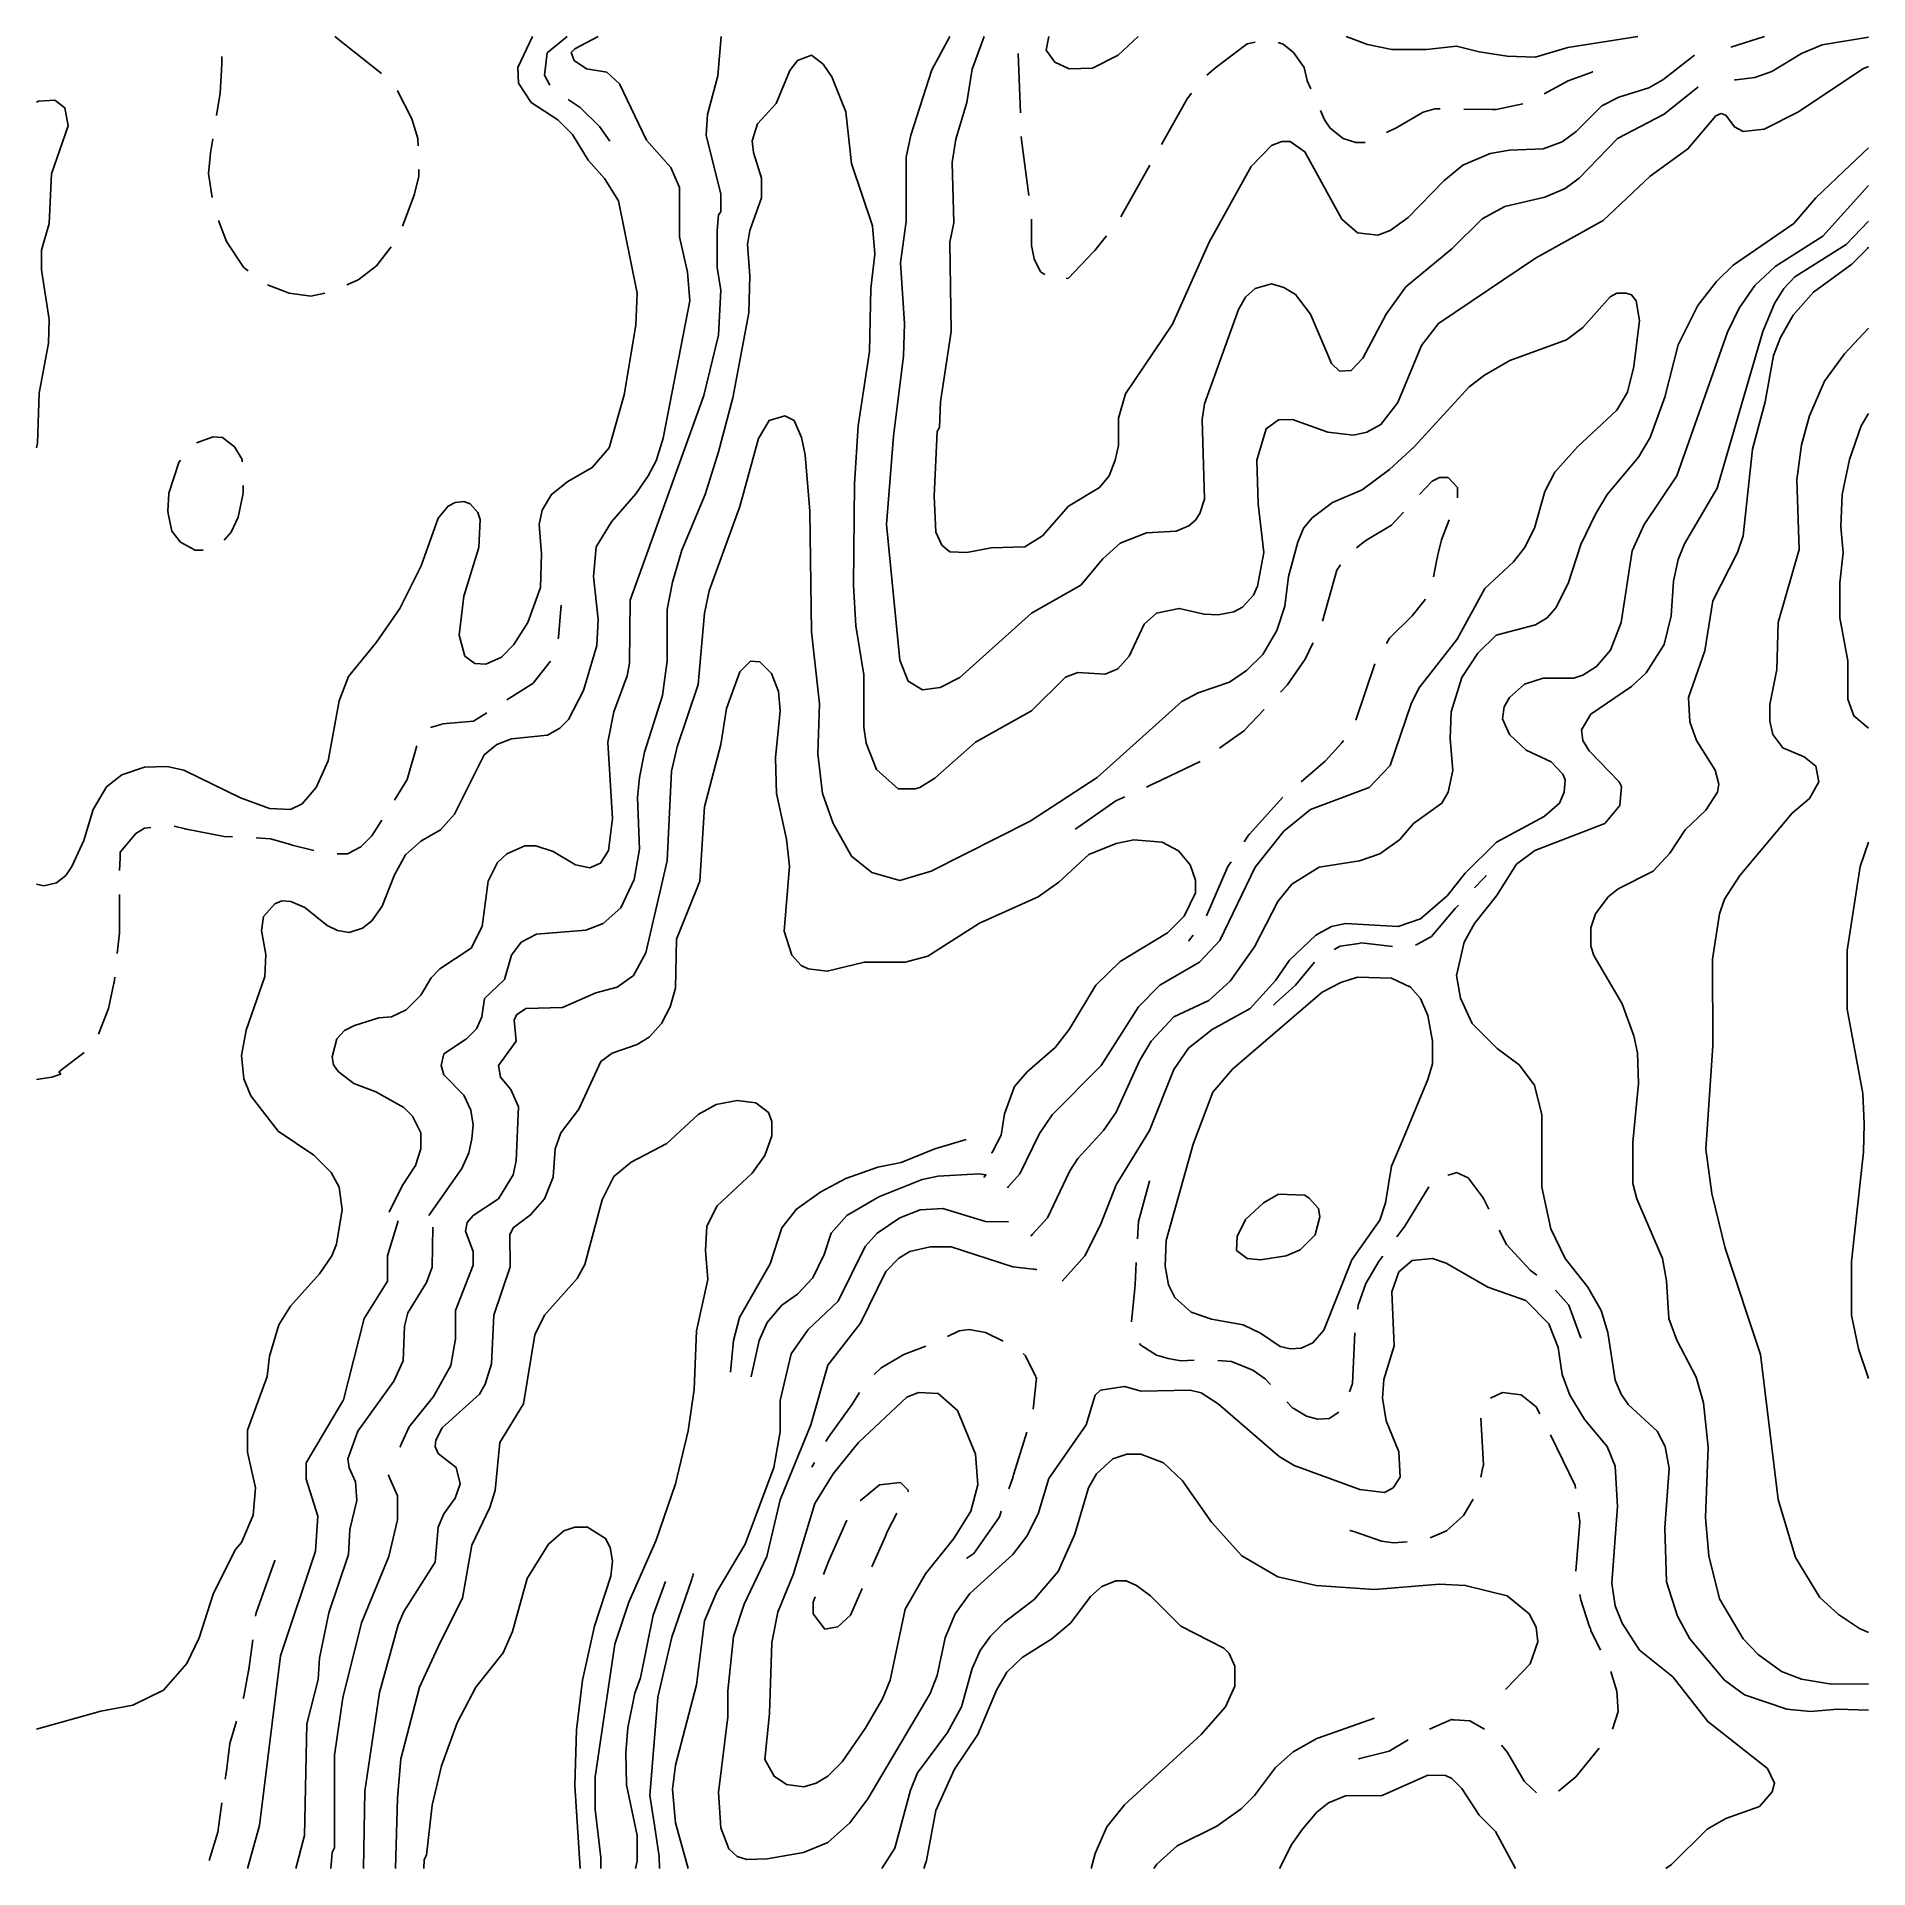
# Model space of a CAD drawing. Extents: x 544000 to 545000, y 131000 to 132000.
import ezdxf

# ---------------------------------------------------------------- set-up
doc = ezdxf.new("R2010")
doc.units = 0
doc.header["$MEASUREMENT"] = 0
doc.linetypes.add('DGN_STYLE_3', pattern=[45.374528, 32.410377, -12.964151])
for name, color, linetype in [('ALAPSZINTVONAL', 7, 'CONTINUOUS'), ('FELEZO_SZINTVONAL', 7, 'CONTINUOUS'), ('FOSZINTVONAL', 7, 'CONTINUOUS')]:
    doc.layers.add(name, color=color, linetype=linetype)

msp = doc.modelspace()

# ---------------------------------------------------------------- linework, layer by layer
at = {"layer": 'ALAPSZINTVONAL', "color": 4, "linetype": 'CONTINUOUS', "flags": 128}
for points, elevation in [([(544270.785, 132000), (544262.689, 131983.127), (544263.006, 131974.555), (544269.991, 131964.077), (544284.596, 131954.552), (544292.534, 131946.615), (544301.106, 131932.645), (544309.996, 131922.485), (544317.616, 131910.42), (544327.776, 131859.937), (544327.141, 131842.475), (544320.791, 131804.375), (544312.536, 131775.482), (544303.329, 131764.687), (544289.994, 131757.067), (544281.104, 131750.082), (544276.024, 131741.51), (544274.436, 131733.572), (544275.706, 131717.697), (544275.071, 131699.282), (544268.086, 131680.232), (544260.466, 131668.167), (544253.799, 131661.182), (544245.226, 131657.372), (544239.194, 131657.69), (544233.796, 131661.817), (544230.621, 131673.247), (544233.161, 131694.52), (544241.416, 131721.19), (544242.051, 131736.43), (544240.781, 131740.24), (544236.654, 131745.002), (544233.161, 131746.272), (544228.399, 131745.637), (544224.589, 131743.732), (544219.191, 131737.065), (544209.984, 131711.03), (544198.236, 131687.852), (544185.536, 131669.437), (544170.296, 131650.705), (544165.216, 131637.37), (544159.184, 131604.667), (544152.516, 131590.062), (544144.896, 131581.172), (544138.546, 131577.997), (544127.116, 131578.632), (544111.241, 131584.347), (544080.444, 131599.587), (544071.236, 131601.492), (544058.854, 131601.175), (544046.471, 131597.047), (544038.216, 131590.38), (544030.914, 131577.997), (544025.834, 131561.17), (544019.166, 131546.882), (544015.991, 131542.12), (544010.911, 131537.992), (544003.926, 131536.405), (544000, 131537.386)], 162.5), ([(544192.521, 131358.287), (544199.506, 131372.575), (544206.809, 131383.687), (544209.666, 131392.895), (544209.666, 131401.467), (544205.221, 131410.675), (544200.459, 131415.437), (544185.219, 131424.01), (544173.154, 131428.455), (544164.581, 131435.122), (544162.041, 131438.615), (544161.406, 131443.06), (544163.946, 131452.902), (544168.074, 131457.347), (544173.471, 131460.205), (544186.806, 131464.332), (544193.791, 131464.967), (544201.729, 131468.777), (544209.666, 131476.715), (544215.381, 131486.24), (544220.144, 131491.002), (544237.289, 131502.432), (544243.321, 131514.18), (544246.496, 131538.945), (544251.576, 131549.105), (544256.656, 131553.867), (544266.499, 131558.312), (544272.531, 131558.312), (544282.056, 131555.137), (544294.121, 131547.835), (544302.059, 131546.247), (544307.774, 131548.787), (544312.219, 131555.772), (544314.441, 131573.235), (544311.901, 131614.827), (544315.076, 131631.337), (544322.379, 131651.022), (544323.649, 131658.007), (544323.966, 131692.297), (544364.289, 131804.057), (544372.226, 131837.077), (544373.496, 131861.525), (544371.591, 131873.907), (544371.591, 131894.227), (544372.226, 131902.8), (544373.496, 131904.387), (544373.496, 131913.912), (544365.559, 131946.297), (544366.194, 131957.41), (544371.909, 131978.682), (544373.734, 132000)], 157.5), ([(544498.552, 132000), (544488.749, 131981.857), (544477.319, 131946.297), (544474.779, 131934.232), (544474.779, 131898.99), (544471.604, 131876.447), (544473.826, 131843.427), (544473.191, 131825.647), (544467.794, 131781.832), (544463.984, 131733.572), (544471.286, 131659.595), (544475.731, 131648.165), (544483.669, 131643.402), (544493.194, 131644.672), (544503.989, 131650.07), (544543.041, 131685.312), (544570.029, 131700.552), (544582.094, 131714.84), (544591.619, 131723.412), (544605.906, 131729.127), (544622.099, 131730.08), (544629.084, 131732.937), (544632.576, 131736.112), (544635.116, 131739.605), (544637.656, 131747.542), (544636.386, 131791.04), (544637.656, 131799.612), (544656.071, 131851.047), (544659.881, 131857.715), (544665.279, 131862.477), (544674.169, 131865.017), (544680.836, 131863.112), (544687.186, 131859.302), (544695.441, 131848.507), (544706.871, 131821.52), (544711.316, 131817.392), (544717.666, 131817.71), (544724.016, 131824.377), (544736.716, 131848.507), (544747.511, 131863.43), (544772.594, 131884.067), (544789.104, 131900.577), (544801.486, 131907.245), (544823.394, 131912.325), (544834.506, 131917.087), (544842.126, 131922.802), (544863.081, 131944.392), (544888.481, 131957.727), (544906.896, 131972.332), (544907.145, 131972.53)], 157.5), ([(544552.601, 132000), (544551.171, 131992.63), (544555.838, 131986.092), (544563.773, 131982.356), (544576.374, 131982.823), (544590.376, 131989.828), (544601.279, 132000)], 162.5), ([(544715.001, 132000), (544726.597, 131995.725), (544739.917, 131992.93), (544758.823, 131992.93), (544775.15, 131994.865), (544787.611, 131991.64), (544802.864, 131989.276), (544818.117, 131988.846), (544835.948, 131994.005), (544874.064, 132000)], 162.5), ([(545000, 131999.627), (544974.841, 131995.51), (544963.411, 131990.747), (544947.219, 131980.905), (544938.011, 131977.73), (544927.851, 131976.46), (544927.221, 131976.381), (544926.906, 131976.342)], 157.5), ([(544214.111, 131356.382), (544232.209, 131382.1), (544236.019, 131390.672), (544237.606, 131398.292), (544238.241, 131405.912), (544236.971, 131413.85), (544233.161, 131422.105), (544222.366, 131433.217), (544220.779, 131438.297), (544222.366, 131444.647), (544234.749, 131452.902), (544240.146, 131458.3), (544243.004, 131464.967), (544244.591, 131474.81), (544255.386, 131485.287), (544259.196, 131498.622), (544264.594, 131505.607), (544272.849, 131510.052), (544299.836, 131512.275), (544309.361, 131515.767), (544318.886, 131524.34), (544326.189, 131539.897), (544329.046, 131556.407), (544328.094, 131584.665), (544329.046, 131595.46), (544331.904, 131609.43), (544341.746, 131640.227), (544344.286, 131659.277), (544344.286, 131687.217), (544347.144, 131702.14), (544352.224, 131719.602), (544364.924, 131750.082), (544372.226, 131773.26), (544380.164, 131802.787), (544388.736, 131849.142), (544389.371, 131869.462), (544388.101, 131886.607), (544389.371, 131894.227), (544395.721, 131912.007), (544395.721, 131922.802), (544391.276, 131936.772), (544390.641, 131943.122), (544393.499, 131952.33), (544403.659, 131963.442), (544411.279, 131981.54), (544415.406, 131986.937), (544423.026, 131989.795), (544429.376, 131985.032), (544434.139, 131978.047), (544441.759, 131958.997), (544444.934, 131930.74), (544456.364, 131896.767), (544457.634, 131881.21), (544455.411, 131862.477), (544454.776, 131828.187), (544448.426, 131787.547), (544446.521, 131755.797), (544445.886, 131700.552), (544447.156, 131678.327), (544451.601, 131651.657), (544451.601, 131623.082), (544452.871, 131614.192), (544458.586, 131599.905), (544470.334, 131589.427), (544479.859, 131589.427), (544482.081, 131590.062), (544490.336, 131595.142), (544512.561, 131614.827), (544543.041, 131631.972), (544561.774, 131650.387), (544568.441, 131652.927), (544583.364, 131651.975), (544590.349, 131654.832), (544596.381, 131661.817), (544604.636, 131679.28), (544611.304, 131685.312), (544623.686, 131687.852), (544637.339, 131684.677), (544644.959, 131684.36), (544653.531, 131685.947), (544658.294, 131688.487), (544664.326, 131695.155), (544666.549, 131699.917), (544670.041, 131718.332), (544666.866, 131745.002), (544666.231, 131768.815), (544671.311, 131785.96), (544677.979, 131790.722), (544685.599, 131791.04), (544704.966, 131784.055), (544718.936, 131782.467), (544726.239, 131784.055), (544733.859, 131788.182), (544743.066, 131800.247), (544756.084, 131831.362), (544765.291, 131843.427), (544818.314, 131878.987), (544855.144, 131899.625), (544880.861, 131923.755), (544901.499, 131938.677), (544916.739, 131956.775), (544919.596, 131958.045), (544922.136, 131957.092), (544926.899, 131950.742), (544931.661, 131948.202), (544943.091, 131949.472), (544961.824, 131958.997), (544997.066, 131982.492), (545000, 131983.614)], 155), ([(544000, 131775.505), (544000.434, 131778.022), (544001.386, 131805.327), (544006.466, 131832.632), (544006.784, 131845.65), (544002.656, 131872.637), (544002.656, 131883.432), (544006.784, 131898.037), (544008.054, 131925.025), (544017.261, 131951.377), (544015.356, 131961.22), (544009.959, 131965.347), (544001.069, 131964.712), (544000, 131964.167)], 162.5), ([(545000, 131939.225), (544986.589, 131926.612), (544971.349, 131912.007), (544959.284, 131898.037), (544926.264, 131875.177), (544917.056, 131866.287), (544906.896, 131853.27), (544896.101, 131831.68), (544888.799, 131803.105), (544880.861, 131781.197), (544874.511, 131770.402), (544857.366, 131750.082), (544851.016, 131739.287), (544843.079, 131722.777), (544836.094, 131701.505), (544829.426, 131688.17), (544824.664, 131682.772), (544818.314, 131678.962), (544796.724, 131673.247), (544786.881, 131663.405), (544777.991, 131650.07), (544772.276, 131631.337), (544771.641, 131616.732), (544773.229, 131599.27), (544770.689, 131587.522), (544767.196, 131581.49), (544751.639, 131570.377), (544744.019, 131561.487), (544733.224, 131553.867), (544722.111, 131550.057), (544700.204, 131546.565), (544685.281, 131537.357), (544677.661, 131527.832), (544664.961, 131503.067), (544651.626, 131484.335), (544639.879, 131473.857), (544620.829, 131464.967), (544608.446, 131451.632), (544602.096, 131440.837), (544589.396, 131412.897), (544582.411, 131402.737), (544568.441, 131387.497), (544563.996, 131380.83), (544551.931, 131355.112), (544543.676, 131346.222), (544543.244, 131345.757), (544542.812, 131345.292), (544542.704, 131345.175)], 155), ([(544559.869, 131320.505), (544572.251, 131334.475), (544580.824, 131351.302), (544589.396, 131373.21), (544607.494, 131402.737), (544620.829, 131436.075), (544628.766, 131447.822), (544641.784, 131457.982), (544662.421, 131469.412), (544676.391, 131484.652), (544684.011, 131495.765), (544698.299, 131509.417), (544706.871, 131514.18), (544714.491, 131515.767), (544743.384, 131514.18), (544755.449, 131518.307), (544770.054, 131531.007), (544779.896, 131543.39), (544797.041, 131560.217), (544823.076, 131574.187), (544831.331, 131581.49), (544833.871, 131587.522), (544834.506, 131594.19), (544833.236, 131597.365), (544826.886, 131604.032), (544813.234, 131610.382), (544804.026, 131618.955), (544800.216, 131627.527), (544801.169, 131634.195), (544804.026, 131639.275), (544812.281, 131646.577), (544822.441, 131649.752), (544839.269, 131649.752), (544844.031, 131651.34), (544851.651, 131656.102), (544859.271, 131664.992), (544864.986, 131680.232), (544871.019, 131719.285), (544877.686, 131733.572), (544895.466, 131760.242), (544923.089, 131838.665), (544929.439, 131851.682), (544938.011, 131864.065), (544949.124, 131874.542), (544975.159, 131891.052), (545000, 131918.716)], 157.5), ([(545000, 131884.994), (544999.606, 131884.385), (544991.034, 131875.812), (544970.079, 131860.572), (544958.966, 131847.872), (544951.981, 131835.807), (544948.171, 131825.965), (544943.726, 131800.565), (544936.741, 131774.847), (544931.661, 131727.54), (544928.486, 131718.332), (544915.151, 131691.98), (544910.706, 131664.675), (544901.816, 131639.275), (544902.451, 131625.94), (544906.261, 131615.78), (544916.421, 131599.587), (544918.326, 131591.967), (544917.691, 131587.522), (544911.341, 131577.68), (544899.911, 131566.885), (544891.656, 131554.185), (544882.449, 131544.342), (544863.399, 131534.817), (544858.001, 131530.372), (544851.016, 131521.165), (544848.476, 131513.545), (544848.476, 131503.385), (544850.064, 131498.305), (544865.621, 131471.952), (544871.971, 131454.49), (544873.876, 131445.282), (544874.511, 131428.455), (544871.336, 131396.387), (544871.336, 131373.845), (544873.559, 131365.59), (544887.529, 131332.887), (544889.751, 131320.822), (544891.021, 131300.185), (544895.466, 131288.437), (544905.944, 131268.117), (544910.071, 131254.147), (544912.611, 131230.017), (544911.024, 131191.6), (544912.929, 131170.645), (544918.644, 131147.15), (544931.661, 131125.242), (544939.916, 131116.67), (544952.616, 131107.462), (544963.411, 131103.335), (544979.921, 131100.477), (545000, 131100.738)], 162.5), ([(544198.28, 131229.894), (544198.41, 131230.184), (544198.669, 131230.763), (544198.929, 131231.343), (544199.189, 131231.922), (544203.316, 131241.13), (544216.651, 131257.64), (544226.176, 131274.467), (544228.716, 131289.072), (544228.716, 131304.63), (544238.241, 131329.395), (544238.241, 131336.697), (544234.114, 131347.81), (544235.066, 131352.572), (544238.241, 131356.382), (544252.211, 131365.59), (544260.149, 131378.607), (544261.736, 131386.227), (544263.006, 131415.755), (544258.879, 131425.28), (544253.164, 131431.947), (544252.211, 131438.297), (544261.736, 131451.632), (544260.784, 131463.062), (544262.054, 131465.92), (544267.134, 131469.412), (544287.136, 131470.047), (544305.234, 131477.985), (544316.981, 131481.16), (544325.871, 131487.51), (544332.539, 131499.892), (544344.286, 131550.057), (544346.509, 131598.952), (544349.684, 131612.287), (544361.114, 131646.26), (544364.606, 131685.312), (544367.146, 131697.377), (544383.974, 131743.415), (544394.134, 131780.562), (544399.849, 131790.405), (544408.421, 131792.945), (544413.501, 131790.405), (544417.629, 131781.197), (544419.534, 131771.672), (544422.074, 131740.875), (544423.026, 131675.152), (544427.471, 131635.782), (544426.519, 131608.477), (544429.059, 131586.887), (544434.774, 131570.377), (544444.934, 131552.597), (544456.046, 131543.707), (544471.286, 131539.262), (544488.431, 131544.342), (544542.406, 131571.647), (544578.919, 131595.46), (544625.274, 131637.052), (544634.164, 131641.815), (544651.309, 131647.53), (544660.516, 131653.88), (544669.406, 131662.77), (544677.026, 131675.787), (544681.471, 131689.122), (544683.376, 131705.315), (544688.456, 131724.047), (544691.631, 131731.667), (544696.394, 131737.382), (544707.506, 131745.637), (544723.699, 131752.622), (544738.621, 131763.735), (544751.956, 131776.117), (544782.119, 131808.82), (544790.374, 131815.17), (544804.344, 131823.107), (544835.141, 131834.537), (544844.031, 131841.205), (544858.954, 131858.032), (544862.764, 131859.937), (544867.844, 131859.937), (544870.701, 131858.985), (544873.241, 131855.81), (544875.146, 131845.015), (544871.971, 131819.932), (544868.479, 131805.962), (544862.764, 131796.12), (544841.174, 131776.117), (544828.791, 131762.147), (544823.394, 131751.67), (544817.679, 131731.667), (544812.281, 131720.872), (544806.249, 131713.252), (544790.691, 131698.647), (544775.451, 131671.025), (544754.496, 131644.355), (544750.369, 131635.782), (544738.939, 131602.127), (544727.509, 131590.062), (544695.441, 131577.997), (544680.836, 131566.25), (544665.279, 131546.565), (544645.911, 131506.56), (544634.799, 131494.812), (544613.209, 131482.112), (544601.461, 131470.365), (544581.141, 131438.297), (544554.471, 131411.31), (544547.486, 131401.15), (544536.691, 131379.242), (544530.659, 131372.257), (544530.036, 131371.536)], 152.5), ([(545000, 131128.779), (544995.161, 131130.957), (544983.731, 131138.577), (544973.571, 131147.785), (544960.236, 131169.692), (544950.711, 131201.442), (544941.186, 131280.5), (544921.819, 131338.602), (544914.516, 131368.447), (544911.341, 131392.577), (544915.151, 131449.092), (544914.834, 131496.4), (544918.644, 131521.165), (544921.501, 131529.102), (544929.756, 131542.12), (544958.331, 131576.092), (544967.856, 131584.03), (544972.936, 131593.237), (544971.349, 131601.81), (544964.999, 131606.89), (544953.251, 131611.652), (544947.854, 131618.955), (544946.266, 131626.257), (544946.266, 131635.465), (544950.076, 131654.515), (544950.711, 131680.232), (544962.141, 131719.92), (544960.871, 131758.02), (544963.411, 131777.07), (544967.856, 131792.945), (544976.111, 131811.995), (544986.906, 131826.917), (545000, 131840.93)], 165), ([(545000, 131794.279), (544996.114, 131787.547), (544989.764, 131769.132), (544985.636, 131750.082), (544985.001, 131732.302), (544986.271, 131718.332), (544984.366, 131701.822), (544984.366, 131682.772), (544988.811, 131659.277), (544988.811, 131638.322), (544991.986, 131629.115), (545000, 131622.383)], 167.5), ([(545000, 131560.245), (544995.479, 131546.882), (544988.494, 131501.162), (544988.494, 131469.095), (544997.066, 131423.057), (544997.701, 131406.547), (544997.384, 131390.99), (544990.716, 131331.3), (544990.716, 131302.09), (544994.526, 131283.675), (545000, 131267.414)], 167.5), ([(544195.904, 131000), (544196.966, 131038.247), (544198.871, 131059.837), (544209.031, 131098.89), (544220.144, 131123.02), (544232.526, 131147.467), (544237.606, 131176.36), (544247.449, 131196.997), (544250.306, 131206.205), (544252.846, 131232.557), (544265.864, 131253.512), (544271.896, 131291.295), (544277.294, 131302.09), (544295.074, 131322.092), (544299.201, 131329.712), (544308.726, 131364.955), (544315.076, 131377.655), (544324.601, 131385.592), (544343.969, 131395.752), (544361.114, 131411.627), (544370.956, 131417.025), (544382.386, 131419.247), (544392.546, 131417.977), (544399.531, 131412.58), (544401.436, 131407.817), (544401.436, 131399.88), (544397.626, 131389.085), (544390.641, 131379.56), (544371.591, 131361.78), (544365.876, 131350.667), (544365.241, 131337.332), (544366.511, 131321.457), (544360.161, 131293.517), (544358.891, 131261.45), (544355.716, 131238.907), (544348.731, 131210.015), (544338.254, 131179.217), (544323.331, 131145.245), (544315.711, 131122.385), (544304.916, 131049.995), (544304.916, 131032.215), (544308.091, 131005.862), (544308.091, 131000)], 147.5), ([(544517.229, 131377.21), (544517.324, 131377.337), (544518.276, 131378.607), (544514.466, 131379.242), (544492.241, 131377.972), (544483.351, 131376.067), (544459.856, 131366.542), (544442.394, 131356.382), (544433.821, 131346.857), (544430.011, 131335.11), (544423.661, 131322.41), (544415.406, 131313.52), (544406.834, 131307.487), (544398.896, 131297.962), (544394.451, 131288.12), (544390.641, 131270.975), (544390.09, 131268.495), (544390.056, 131268.34)], 152.5), ([(544530.659, 131352.89), (544517.959, 131353.207), (544494.781, 131360.192), (544482.399, 131359.557), (544471.286, 131355.112), (544458.904, 131346.857), (544452.236, 131339.555), (544437.631, 131309.71), (544421.121, 131294.152), (544411.914, 131280.817), (544405.881, 131255.417), (544405.881, 131238.272), (544402.389, 131218.905), (544386.831, 131176.995), (544371.274, 131150.96), (544364.606, 131135.085), (544360.161, 131100.16), (544348.731, 131056.345), (544347.144, 131043.01), (544348.731, 131024.912), (544355.651, 131000)], 155), ([(544655.119, 131337.332), (544660.834, 131332.887), (544668.136, 131332.252), (544682.106, 131334.475), (544689.726, 131337.65), (544697.981, 131345.905), (544700.521, 131355.747), (544699.886, 131360.192), (544694.806, 131365.907), (544692.266, 131367.495), (544677.979, 131368.13), (544669.724, 131363.367), (544659.881, 131354.16), (544655.436, 131344.952), (544655.119, 131337.332)], 162.5), ([(544115.14, 131000), (544121.719, 131023.325), (544133.149, 131116.035), (544152.199, 131173.185), (544153.469, 131192.235), (544147.119, 131212.555), (544147.119, 131221.445), (544167.439, 131255.735), (544178.869, 131300.185), (544191.569, 131320.505), (544191.569, 131334.475), (544197.284, 131353.525)], 157.5), ([(544141.569, 131000), (544146.166, 131017.927), (544147.436, 131078.887), (544153.786, 131103.017), (544154.421, 131114.765), (544159.501, 131139.53), (544170.296, 131171.28), (544170.931, 131184.932), (544174.741, 131200.807), (544174.106, 131210.967), (544170.614, 131218.587), (544169.979, 131223.667), (544175.376, 131238.59), (544195.061, 131265.895), (544200.141, 131277.007), (544200.776, 131296.057), (544202.681, 131303.36), (544212.841, 131319.87), (544216.016, 131328.125), (544216.334, 131350.032)], 155), ([(544889.344, 131000), (544892.609, 131002.052), (544911.976, 131021.42), (544922.136, 131027.135), (544940.551, 131033.802), (544947.536, 131041.74), (544948.806, 131046.502), (544944.996, 131054.44), (544912.294, 131080.157), (544893.244, 131104.605), (544875.146, 131119.21), (544865.621, 131133.815), (544861.811, 131143.34), (544859.906, 131155.722), (544863.081, 131197.632), (544861.811, 131219.54), (544857.366, 131230.335), (544845.301, 131244.94), (544837.046, 131258.275), (544832.919, 131269.705), (544830.696, 131284.31), (544825.616, 131297.327), (544812.916, 131310.027), (544792.279, 131317.33), (544769.419, 131330.347), (544762.116, 131332.887), (544751.004, 131331.935), (544743.701, 131325.585), (544739.891, 131314.79), (544741.161, 131285.262), (544735.446, 131266.847), (544734.811, 131256.687), (544736.716, 131244.305), (544743.701, 131227.477), (544744.336, 131213.507), (544740.526, 131207.792), (544735.764, 131205.252), (544722.429, 131206.84), (544686.551, 131219.857), (544678.296, 131224.937), (544644.959, 131253.512), (544635.751, 131259.545), (544629.719, 131261.132), (544603.049, 131260.497), (544593.841, 131263.037), (544580.824, 131261.132), (544577.966, 131258.275), (544572.886, 131242.082), (544552.566, 131212.872), (544546.851, 131193.505), (544540.501, 131181.44), (544532.881, 131171.28), (544509.386, 131150.007), (544501.449, 131138.895), (544496.051, 131125.877), (544491.606, 131105.24), (544487.796, 131095.397), (544453.824, 131037.93), (544443.981, 131024.912), (544431.916, 131014.117), (544418.581, 131008.72), (544398.896, 131005.227), (544387.784, 131004.91), (544382.386, 131006.497), (544377.941, 131010.625), (544373.496, 131022.055), (544372.226, 131041.422), (544377.306, 131082.697), (544377.306, 131096.985), (544380.481, 131126.512), (544386.196, 131144.292), (544398.579, 131170.327), (544405.881, 131201.125), (544422.709, 131242.082), (544431.916, 131274.785), (544449.696, 131297.645), (544463.666, 131325.902), (544470.651, 131333.205), (544476.684, 131336.697), (544487.796, 131339.237), (544499.226, 131339.237), (544532.881, 131328.442), (544543.994, 131327.172), (544544.625, 131327.1), (544545.256, 131327.028), (544545.887, 131326.956), (544546.044, 131326.938)], 157.5), ([(544461.337, 131000), (544468.429, 131010.942), (544477.001, 131042.692), (544480.811, 131052.217), (544497.321, 131074.125), (544504.941, 131088.095), (544510.656, 131109.05), (544515.101, 131118.892), (544520.816, 131126.83), (544528.436, 131134.45), (544544.629, 131146.832), (544557.646, 131162.072), (544566.854, 131182.392), (544574.156, 131207.792), (544578.601, 131215.412), (544587.491, 131223.667), (544595.111, 131226.207), (544602.731, 131226.207), (544615.114, 131221.445), (544625.591, 131211.602), (544641.466, 131189.06), (544657.976, 131170.645), (544677.661, 131159.215), (544698.616, 131154.452), (544730.366, 131152.23), (544765.926, 131155.087), (544779.896, 131154.452), (544802.756, 131148.737), (544814.821, 131138.895), (544818.631, 131131.592), (544819.584, 131123.655), (544815.456, 131111.59), (544802.439, 131098.255), (544801.995, 131097.8), (544801.884, 131097.687)], 155), ([(544191.955, 131214.911), (544192.081, 131214.62), (544192.839, 131212.872), (544196.966, 131203.347), (544196.966, 131190.33), (544192.204, 131170.327), (544177.281, 131134.132), (544167.121, 131093.175), (544162.676, 131061.742), (544162.676, 131011.26), (544161.406, 131008.72), (544160.562, 131000)], 152.5), ([(544296.754, 131000), (544293.804, 131045.232), (544294.756, 131075.712), (544297.931, 131102.7), (544304.599, 131132.227), (544313.489, 131159.532), (544314.441, 131167.787), (544313.171, 131175.09), (544310.631, 131180.17), (544300.789, 131186.202), (544293.804, 131186.202), (544287.771, 131184.297), (544279.516, 131176.995), (544267.769, 131158.262), (544259.831, 131129.37), (544254.751, 131117.622), (544239.829, 131098.89), (544229.669, 131079.522), (544221.096, 131056.027), (544216.016, 131034.437), (544212.841, 131007.132), (544211.571, 131004.91), (544211.302, 131000)], 145), ([(544358.643, 131160.951), (544358.439, 131160.35), (544358.235, 131159.748), (544358.03, 131159.147), (544357.826, 131158.546), (544357.621, 131157.945), (544346.826, 131126.195), (544339.206, 131093.492), (544334.761, 131039.835), (544337.301, 131023.642), (544339.841, 131006.497), (544340.048, 131000)], 152.5), ([(544484.371, 131000), (544485.891, 131004.275), (544490.971, 131031.58), (544501.131, 131054.122), (544513.831, 131073.172), (544523.991, 131097.302), (544529.706, 131107.145), (544537.961, 131115.082), (544554.154, 131125.242), (544564.631, 131134.132), (544575.426, 131148.42), (544581.459, 131153.817), (544589.079, 131156.992), (544594.794, 131156.992), (544600.509, 131154.452), (544608.129, 131148.737), (544624.639, 131132.227), (544648.134, 131120.162), (544650.991, 131117.305), (544654.166, 131110.32), (544654.166, 131099.525), (544649.086, 131088.095), (544635.751, 131073.172), (544593.841, 131034.755), (544584.316, 131022.69), (544577.966, 131008.085), (544575.697, 131000)], 152.5), ([(544730.366, 131082.062), (544698.934, 131070.95), (544685.916, 131063.647), (544676.391, 131055.075), (544664.961, 131039.835), (544657.659, 131032.532), (544644.324, 131023.007), (544622.734, 131012.212), (544611.621, 131002.37), (544609.985, 131000)], 155), ([(544678.516, 131000), (544685.281, 131013.165), (544690.996, 131021.42), (544698.934, 131030.627), (544705.284, 131035.707), (544714.491, 131039.517), (544734.494, 131039.835), (544759.576, 131050.947), (544769.101, 131050.63), (544772.594, 131049.042), (544777.991, 131043.645), (544787.516, 131029.04), (544796.406, 131020.15), (544807.345, 131000)], 157.5)]:
    msp.add_lwpolyline(points, dxfattribs=dict(at, elevation=elevation))
at = {"layer": 'FELEZO_SZINTVONAL', "color": 2, "linetype": 'DGN_STYLE_3', "flags": 128}
for points, elevation in [([(544162.786, 132000), (544190.616, 131978.047), (544196.331, 131971.062), (544196.734, 131970.571), (544196.935, 131970.325), (544204.904, 131955.187), (544208.079, 131944.392), (544208.714, 131923.755), (544206.491, 131914.865), (544206.337, 131914.249), (544206.183, 131913.633), (544206.145, 131913.479), (544198.871, 131893.91), (544195.061, 131887.242), (544185.536, 131874.86), (544176.011, 131867.557), (544175.507, 131867.171), (544175.255, 131866.978), (544161.406, 131860.89), (544149.659, 131858.35), (544137.911, 131859.937), (544124.894, 131865.017), (544114.099, 131873.272), (544113.594, 131873.658), (544113.09, 131874.044), (544112.964, 131874.14), (544103.621, 131888.195), (544096.954, 131905.657), (544093.779, 131925.342), (544094.731, 131934.55), (544094.797, 131935.181), (544094.862, 131935.813), (544094.927, 131936.445), (544094.944, 131936.603), (544100.129, 131969.157), (544101.081, 131985.032), (544100.94, 132000)], 163.75), ([(544289.606, 132000), (544278.728, 131991.159), (544277.327, 131978.943), (544281.167, 131971.515), (544296.781, 131961.27), (544307.275, 131951.025), (544314.442, 131940.779)], 161.25), ([(544535.769, 131990.762), (544537.636, 131943.592), (544543.041, 131903.435), (544543.094, 131902.802), (544543.147, 131902.169), (544543.16, 131902.011), (544543.041, 131885.972), (544544.629, 131878.67), (544548.121, 131871.685), (544555.424, 131866.605), (544563.361, 131868.192), (544576.696, 131882.162), (544577.135, 131882.622), (544577.573, 131883.081), (544577.683, 131883.196), (544590.349, 131898.99), (544608.129, 131930.422), (544608.442, 131930.975), (544608.598, 131931.251), (544628.131, 131965.982), (544635.434, 131975.825), (544643.689, 131983.127), (544643.808, 131983.232), (544660.834, 131996.145), (544672.899, 131998.367), (544680.519, 131995.827), (544686.234, 131991.382), (544691.949, 131983.127), (544693.536, 131976.142), (544693.607, 131975.833), (544703.061, 131954.552), (544706.236, 131950.107), (544713.221, 131944.392), (544720.206, 131942.17), (544725.604, 131942.17), (544741.479, 131949.79), (544741.622, 131949.858), (544757.036, 131958.68), (544763.386, 131960.585), (544794.819, 131960.267), (544795.454, 131960.261), (544796.089, 131960.254), (544796.724, 131960.248), (544796.883, 131960.246), (544813.869, 131963.76), (544836.094, 131975.825), (544848.159, 131980.27), (544848.755, 131980.489), (544849.351, 131980.709), (544849.5, 131980.764)], 161.25), ([(544566.994, 131567.335), (544569.076, 131568.79), (544589.079, 131582.76), (544608.764, 131591.65), (544609.921, 131592.172), (544610.066, 131592.238), (544636.704, 131604.985), (544658.294, 131620.542), (544658.809, 131620.913), (544659.324, 131621.285), (544659.453, 131621.377), (544682.741, 131645.942), (544692.584, 131660.23), (544696.711, 131668.802), (544696.987, 131669.374), (544697.056, 131669.517), (544701.791, 131679.915), (544709.729, 131708.807), (544715.444, 131716.745), (544724.969, 131724.365), (544725.465, 131724.761), (544725.589, 131724.861), (544739.574, 131733.255), (544761.799, 131757.385), (544765.926, 131759.29), (544770.689, 131759.29), (544775.769, 131753.892), (544775.769, 131748.177), (544766.879, 131725.317), (544764.974, 131717.062), (544764.831, 131716.443), (544764.688, 131715.825), (544764.546, 131715.206), (544764.403, 131714.587), (544761.164, 131698.012), (544759.259, 131694.202), (544751.004, 131683.725), (544738.621, 131671.66), (544731.001, 131658.642), (544730.841, 131658.368), (544719.889, 131625.94), (544712.586, 131614.51), (544703.696, 131604.667), (544703.484, 131604.432), (544680.519, 131584.982), (544662.104, 131564.662), (544661.677, 131564.192), (544661.571, 131564.074), (544650.356, 131546.882), (544637.656, 131517.672), (544629.401, 131506.877), (544629.016, 131506.373), (544628.823, 131506.121)], 151.25), ([(544000, 131430.716), (544008.371, 131431.947), (544013.134, 131433.535), (544012.181, 131434.805), (544028.691, 131447.505), (544032.819, 131453.22), (544039.169, 131469.412), (544042.026, 131482.43), (544042.163, 131483.05), (544042.299, 131483.67), (544042.333, 131483.825), (544045.201, 131510.687), (544045.201, 131538.945), (544045.201, 131539.58), (544045.201, 131540.215), (544045.201, 131540.532), (544045.519, 131551.645), (544045.537, 131552.279), (544045.554, 131552.914), (544045.572, 131553.549), (544045.589, 131554.184), (544045.607, 131554.818), (544054.091, 131564.98), (544058.854, 131567.837), (544072.189, 131569.742), (544081.079, 131567.52), (544081.695, 131567.366), (544081.849, 131567.327), (544102.351, 131563.392), (544127.751, 131562.122), (544138.546, 131558.947), (544139.156, 131558.768), (544139.46, 131558.678), (544158.231, 131553.867), (544169.661, 131553.867), (544176.964, 131557.677), (544182.996, 131563.71), (544188.076, 131571.647), (544188.419, 131572.182), (544188.59, 131572.449), (544202.364, 131594.507), (544208.396, 131615.78), (544213.794, 131622.447), (544220.144, 131624.352), (544220.752, 131624.535), (544221.36, 131624.717), (544221.512, 131624.763), (544238.559, 131626.257), (544270.944, 131646.895), (544271.078, 131646.98), (544281.739, 131660.547), (544284.914, 131671.977), (544286.184, 131687.535), (544286.236, 131688.168), (544286.287, 131688.801), (544286.339, 131689.433), (544286.352, 131689.592)], 161.25), ([(544675.336, 131471.307), (544675.453, 131471.414), (544676.391, 131472.27), (544687.186, 131482.112), (544699.251, 131496.717), (544711.634, 131503.385), (544721.794, 131504.972), (544723.206, 131505.193), (544744.336, 131502.75), (544751.004, 131503.067), (544754.179, 131504.655), (544761.481, 131508.782), (544774.499, 131524.022), (544774.911, 131524.505), (544775.118, 131524.746), (544789.421, 131539.897), (544789.857, 131540.359), (544790.293, 131540.821), (544790.728, 131541.283), (544791.164, 131541.745), (544791.382, 131541.976)], 158.75), ([(544607.536, 131375.268), (544607.494, 131375.115), (544601.461, 131353.207), (544599.758, 131318.749), (544599.743, 131318.591), (544599.681, 131317.959), (544599.619, 131317.327), (544599.556, 131316.695), (544597.651, 131297.327), (544599.556, 131290.025), (544602.731, 131285.58), (544611.304, 131280.182), (544617.654, 131278.277), (544624.639, 131277.007), (544638.457, 131277.809), (544638.615, 131277.796), (544639.248, 131277.745), (544639.881, 131277.694), (544640.514, 131277.642), (544652.261, 131276.69), (544664.009, 131271.927), (544670.676, 131267.165), (544685.644, 131251.39), (544685.78, 131251.308), (544686.324, 131250.981), (544686.869, 131250.655), (544693.219, 131246.845), (544699.251, 131245.257), (544705.601, 131245.575), (544713.221, 131250.655), (544718.301, 131264.625), (544719.716, 131293.051), (544719.735, 131293.209), (544719.812, 131293.839), (544719.889, 131294.47), (544721.476, 131307.487), (544725.604, 131319.235), (544732.906, 131331.617), (544746.378, 131349.855), (544746.544, 131350.126), (544746.876, 131350.667), (544761.481, 131374.48), (544763.704, 131376.702), (544773.229, 131379.242), (544775.134, 131379.877), (544781.484, 131377.02), (544789.63, 131366.124), (544789.772, 131365.84), (544790.056, 131365.272), (544802.439, 131340.507), (544815.456, 131326.537), (544827.842, 131317.128), (544827.948, 131317.009), (544828.791, 131316.06), (544836.411, 131307.487), (544842.126, 131291.93), (544843.002, 131289.545), (544843.057, 131289.396)], 158.75), ([(544507.667, 131169.287), (544507.799, 131169.375), (544511.609, 131171.915), (544525.579, 131191.917), (544532.861, 131213.288), (544532.955, 131213.592), (544533.142, 131214.199), (544533.329, 131214.805), (544533.516, 131215.412), (544543.994, 131249.385), (544545.847, 131267.53), (544545.778, 131267.673), (544545.5, 131268.244), (544545.223, 131268.816), (544544.946, 131269.387), (544539.866, 131279.865), (544534.469, 131284.627), (544517.959, 131292.565), (544509.069, 131294.152), (544503.671, 131293.517), (544489.532, 131286.589), (544489.384, 131286.532), (544473.509, 131280.5), (544461.126, 131273.197), (544452.554, 131265.26), (544445.027, 131253.006), (544444.934, 131252.877), (544432.234, 131235.415), (544423.661, 131219.857), (544423.355, 131219.301), (544423.202, 131219.023)], 158.75), ([(544716.873, 131184.601), (544717.172, 131184.497), (544719.571, 131183.662), (544734.176, 131178.582), (544740.844, 131177.63), (544757.036, 131179.217), (544757.668, 131179.279), (544757.984, 131179.31), (544769.736, 131184.297), (544778.944, 131192.552), (544786.881, 131206.205), (544789.421, 131218.27), (544789.552, 131218.891), (544789.683, 131219.512), (544789.814, 131220.134), (544789.847, 131220.289), (544788.151, 131249.702), (544792.279, 131256.052), (544800.216, 131259.862), (544810.376, 131258.592), (544818.631, 131251.925), (544823.076, 131243.67), (544823.377, 131243.111), (544823.679, 131242.552), (544823.754, 131242.412), (544839.904, 131209.062), (544842.444, 131189.377), (544842.485, 131189.062), (544840.221, 131161.755), (544843.079, 131146.515), (544847.841, 131131.91), (544848.038, 131131.306), (544848.235, 131130.702), (544848.432, 131130.099), (544848.481, 131129.948), (544859.271, 131107.78), (544862.764, 131096.667), (544863.399, 131085.555), (544859.589, 131073.49), (544859.541, 131073.338), (544840.221, 131049.995), (544830.061, 131041.422), (544824.981, 131039.835), (544819.584, 131040.47), (544812.599, 131047.137), (544812.14, 131047.576), (544812.025, 131047.685), (544803.074, 131063.33), (544793.866, 131074.125), (544782.436, 131080.475), (544773.864, 131081.11), (544773.231, 131081.157), (544772.597, 131081.204), (544772.439, 131081.215), (544755.131, 131073.807), (544738.304, 131063.965), (544723.064, 131060.155), (544722.448, 131060.001), (544721.832, 131059.847), (544721.678, 131059.808)], 156.25), ([(544430.329, 131130.64), (544437.314, 131131.91), (544444.299, 131138.26), (544463.349, 131181.44), (544464.374, 131183.764), (544464.502, 131184.054), (544476.049, 131206.205), (544471.604, 131210.65), (544460.174, 131209.38), (544445.569, 131197.315), (544432.869, 131168.74), (544432.353, 131167.579), (544423.979, 131145.245), (544423.979, 131138.895), (544430.329, 131130.64)], 161.25), ([(544130.027, 131168.254), (544129.974, 131168.105), (544119.814, 131139.53), (544116.056, 131109.81), (544116.027, 131109.654), (544115.914, 131109.029), (544115.8, 131108.404), (544115.686, 131107.78), (544113.146, 131093.81), (544105.526, 131068.092), (544103.435, 131051.868), (544103.346, 131051.239), (544103.256, 131050.611), (544103.166, 131049.982), (544103.076, 131049.353), (544102.986, 131048.725), (544098.859, 131019.832), (544092.862, 131000)], 158.75)]:
    msp.add_lwpolyline(points, dxfattribs=dict(at, elevation=elevation))
at = {"layer": 'FELEZO_SZINTVONAL', "color": 2, "linetype": 'DGN_STYLE_3', "elevation": 163.75, "flags": 128}
msp.add_lwpolyline([(544071.591, 131741.006), (544071.622, 131740.85), (544071.871, 131739.605), (544073.776, 131730.08), (544078.539, 131724.047), (544086.476, 131719.602), (544092.191, 131719.602), (544100.764, 131723.412), (544106.161, 131729.445), (544109.971, 131737.7), (544112.511, 131749.765), (544112.773, 131751.007), (544112.806, 131751.163), (544112.194, 131769.132), (544108.066, 131776.117), (544101.399, 131781.197), (544096.319, 131781.515), (544085.841, 131777.705), (544077.586, 131767.545), (544072.189, 131750.717), (544072.092, 131750.415)], close=True, dxfattribs=at)
at = {"layer": 'FOSZINTVONAL', "color": 1, "linetype": 'CONTINUOUS', "flags": 128}
for points, elevation in [([(544306.632, 132000), (544293.804, 131993.287), (544291.899, 131991.382), (544293.486, 131986.937), (544300.154, 131982.492), (544311.266, 131980.587), (544318.251, 131974.237), (544332.856, 131943.44), (544346.191, 131928.517), (544350.954, 131917.722), (544350.954, 131890.735), (544355.399, 131871.367), (544356.669, 131855.81), (544342.064, 131780.88), (544338.254, 131768.497), (544333.809, 131760.242), (544327.141, 131750.4), (544313.806, 131735.16), (544305.551, 131721.507), (544303.964, 131705.315), (544306.504, 131681.82), (544305.869, 131667.532), (544298.566, 131643.085), (544290.311, 131627.21), (544285.549, 131622.447), (544278.881, 131618.637), (544259.196, 131616.732), (544251.259, 131613.557), (544244.274, 131607.842), (544228.081, 131575.457), (544220.461, 131566.885), (544209.666, 131560.852), (544201.411, 131553.232), (544195.379, 131542.437), (544188.711, 131525.292), (544182.996, 131517.355), (544177.916, 131513.227), (544170.614, 131511.005), (544164.264, 131511.957), (544158.549, 131514.815), (544146.484, 131524.657), (544138.864, 131527.832), (544133.784, 131528.15), (544129.974, 131526.562), (544123.941, 131519.577), (544122.671, 131511.957), (544125.211, 131498.94), (544124.576, 131486.875), (544114.416, 131457.665), (544111.876, 131443.695), (544113.146, 131430.995), (544116.956, 131421.787), (544131.879, 131402.42), (544151.246, 131389.402), (544160.771, 131379.877), (544165.216, 131371.94), (544166.804, 131359.557), (544163.629, 131340.825), (544161.089, 131334.475), (544154.421, 131324.632), (544138.546, 131306.852), (544132.196, 131296.692), (544127.116, 131279.547), (544125.846, 131268.435), (544115.051, 131239.225), (544115.051, 131227.16), (544119.496, 131207.792), (544118.226, 131192.87), (544111.876, 131177.947), (544108.384, 131173.82), (544096.319, 131149.69), (544088.699, 131125.877), (544082.031, 131111.907), (544069.331, 131097.302), (544052.504, 131089.047), (544035.041, 131085.872), (544000, 131075.944)], 160), ([(544517.221, 132000), (544510.656, 131982.175), (544507.799, 131964.077), (544501.766, 131944.075), (544499.861, 131931.375), (544500.814, 131898.355), (544498.591, 131887.877), (544499.226, 131838.982), (544493.511, 131800.565), (544492.876, 131786.595), (544491.606, 131784.372), (544490.019, 131749.13), (544490.971, 131729.445), (544494.146, 131722.46), (544498.591, 131718.65), (544507.799, 131718.332), (544521.134, 131720.872), (544539.549, 131721.507), (544549.074, 131727.54), (544563.361, 131743.732), (544580.189, 131753.892), (544585.586, 131760.242), (544588.761, 131768.815), (544590.666, 131776.752), (544590.666, 131791.675), (544594.476, 131805.01), (544620.194, 131843.11), (544640.196, 131887.877), (544663.056, 131929.152), (544674.169, 131940.582), (544679.884, 131942.805), (544684.329, 131942.805), (544692.266, 131937.09), (544712.586, 131900.26), (544721.159, 131892.957), (544732.271, 131891.687), (544738.939, 131894.227), (544748.781, 131901.212), (544768.149, 131921.215), (544778.626, 131929.787), (544793.549, 131936.137), (544804.026, 131938.042), (544822.441, 131938.677), (544832.919, 131942.487), (544840.539, 131948.202), (544854.509, 131962.172), (544863.716, 131966.935), (544880.226, 131972.015), (544887.846, 131976.46), (544905.091, 131989.853)], 160), ([(544943.252, 132000), (544924.945, 131994.231)], 160), ([(545000, 131086.32), (544983.096, 131086.825), (544968.491, 131085.555), (544955.474, 131086.825), (544932.296, 131094.762), (544921.501, 131102.7), (544902.451, 131125.242), (544895.784, 131137.625), (544889.751, 131156.357), (544888.799, 131185.885), (544891.339, 131218.27), (544889.116, 131230.335), (544884.671, 131238.59), (544868.796, 131253.195), (544864.986, 131258.91), (544861.811, 131266.53), (544857.684, 131292.565), (544854.191, 131304.63), (544846.889, 131317.33), (544834.506, 131332.887), (544826.569, 131349.08), (544821.806, 131371.94), (544821.806, 131411.31), (544817.679, 131427.502), (544809.424, 131438.615), (544797.359, 131447.505), (544783.706, 131461.157), (544777.356, 131475.127), (544775.134, 131487.51), (544779.261, 131505.607), (544784.976, 131515.767), (544797.041, 131531.007), (544807.836, 131548.152), (544817.996, 131555.772), (544856.096, 131570.377), (544864.351, 131580.22), (544865.304, 131590.697), (544864.034, 131593.237), (544847.524, 131610.065), (544844.031, 131615.78), (544843.396, 131621.495), (544848.476, 131630.067), (544870.701, 131645.307), (544878.639, 131652.61), (544888.481, 131668.167), (544892.291, 131683.725), (544893.561, 131702.775), (544896.101, 131714.522), (544899.594, 131723.095), (544917.374, 131753.575), (544942.456, 131838.982), (544948.806, 131854.222), (544953.886, 131862.477), (544959.919, 131868.827), (544987.859, 131886.607), (545000, 131899.234)], 160), ([(544178.407, 131000), (544179.186, 131042.057), (544187.124, 131096.032), (544197.284, 131132.862), (544200.459, 131140.165), (544217.604, 131167.152), (544219.191, 131186.202), (544222.366, 131193.505), (544228.399, 131202.077), (544231.256, 131210.015), (544229.034, 131218.905), (544219.191, 131226.525), (544217.604, 131230.335), (544217.921, 131233.827), (544221.414, 131240.495), (544241.734, 131258.91), (544244.909, 131264.307), (544248.401, 131275.42), (544249.671, 131302.09), (544258.561, 131328.442), (544258.244, 131345.905), (544260.149, 131349.715), (544269.674, 131356.7), (544277.294, 131365.59), (544282.056, 131377.337), (544283.009, 131392.895), (544286.184, 131401.467), (544296.026, 131414.485), (544308.091, 131440.52), (544314.124, 131444.965), (544327.776, 131449.727), (544334.444, 131453.855), (544341.111, 131461.157), (544345.874, 131470.365), (544348.731, 131480.525), (544349.366, 131507.195), (544362.066, 131538.945), (544364.606, 131579.585), (544373.496, 131613.557), (544376.671, 131633.242), (544383.974, 131653.245), (544389.689, 131658.96), (544394.769, 131658.642), (544401.119, 131652.292), (544404.929, 131642.45), (544405.881, 131631.972), (544403.341, 131606.255), (544403.976, 131586.887), (544409.374, 131561.805), (544410.961, 131547.2), (544408.104, 131511.64), (544412.231, 131498.622), (544417.311, 131492.907), (544421.121, 131491.002), (544431.599, 131489.732), (544451.919, 131494.812), (544474.144, 131494.812), (544486.526, 131497.987), (544514.784, 131516.085), (544546.851, 131530.372), (544557.964, 131538.31), (544574.474, 131553.55), (544589.396, 131559.582), (544598.921, 131561.487), (544614.479, 131560.217), (544623.369, 131555.455), (544629.719, 131547.835), (544632.576, 131539.58), (544632.576, 131532.595), (544626.544, 131519.895), (544617.336, 131510.687), (544591.619, 131495.13), (544578.284, 131482.112), (544563.679, 131457.982), (544556.059, 131448.14), (544540.819, 131434.805), (544533.834, 131426.867), (544528.436, 131411.945), (544526.531, 131400.197), (544522.404, 131392.26), (544522.111, 131391.696), (544521.818, 131391.133), (544521.525, 131390.57), (544521.452, 131390.429)], 150), ([(544745.606, 131397.34), (544739.574, 131383.37), (544736.399, 131363.367), (544733.224, 131353.842), (544717.984, 131332.252), (544702.744, 131293.835), (544696.711, 131286.85), (544690.361, 131283.992), (544684.329, 131283.675), (544678.931, 131284.945), (544668.136, 131292.247), (544658.611, 131296.692), (544641.466, 131299.867), (544630.354, 131303.677), (544621.464, 131311.615), (544617.971, 131318.6), (544616.066, 131328.76), (544616.701, 131342.73), (544631.306, 131395.435), (544642.101, 131423.692), (544652.896, 131436.392), (544701.791, 131478.302), (544711.951, 131483.7), (544721.159, 131486.557), (544739.574, 131485.922), (544750.051, 131481.16), (544755.449, 131474.81), (544759.576, 131465.602), (544762.116, 131451.632), (544762.116, 131439.25), (544759.576, 131430.677), (544745.606, 131397.34)], 160), ([(544507.481, 131397.975), (544490.336, 131392.895), (544471.921, 131385.275), (544459.221, 131382.735), (544441.759, 131376.702), (544428.106, 131369.4), (544414.771, 131359.875), (544406.834, 131349.715), (544400.484, 131330.03), (544383.656, 131300.82), (544380.481, 131288.12), (544378.894, 131270.975), (544378.879, 131270.817)], 150), ([(544409.374, 131045.867), (544418.899, 131044.597), (544425.566, 131046.502), (544431.916, 131050.312), (544439.854, 131058.25), (544452.236, 131076.347), (544461.761, 131092.54), (544465.889, 131102.7), (544474.144, 131141.435), (544485.256, 131160.802), (544500.814, 131180.17), (544510.021, 131195.092), (544513.831, 131209.38), (544512.561, 131226.207), (544502.719, 131250.02), (544492.241, 131259.227), (544481.446, 131259.862), (544475.096, 131257.322), (544448.744, 131232.557), (544434.774, 131215.412), (544424.931, 131199.22), (544413.184, 131160.802), (544404.611, 131139.847), (544401.436, 131123.337), (544400.166, 131084.602), (544397.626, 131059.52), (544402.706, 131050.312), (544409.374, 131045.867)], 160), ([(544343.334, 131156.675), (544336.666, 131138.26), (544329.681, 131103.97), (544326.506, 131095.715), (544322.696, 131076.665), (544321.744, 131063.33), (544322.061, 131045.55), (544327.776, 131017.927), (544327.776, 131003.957), (544326.943, 131000)], 150)]:
    msp.add_lwpolyline(points, dxfattribs=dict(at, elevation=elevation))

doc.saveas('drawing.dxf')
